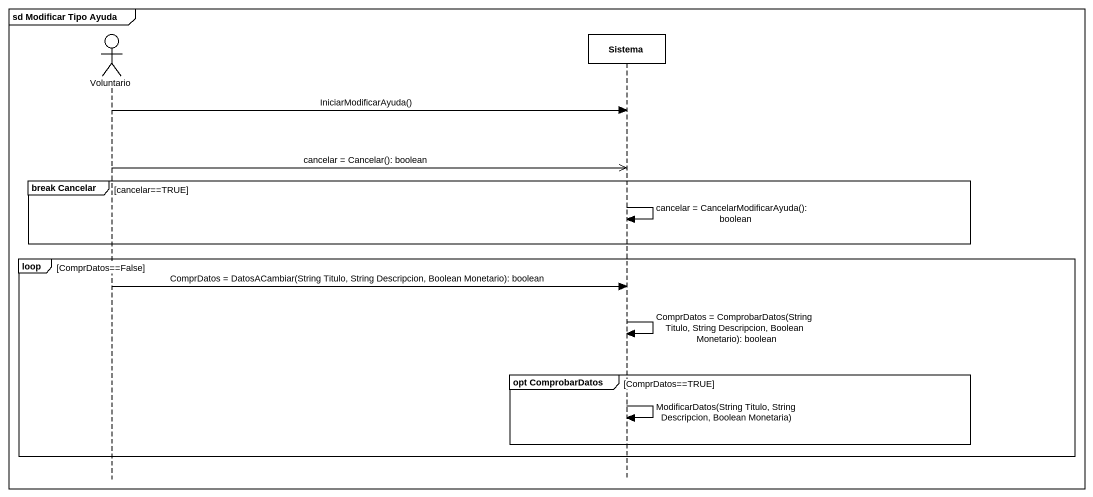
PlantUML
@startuml
mainframe sd Modificar Tipo Ayuda
hide footbox
actor Voluntario
participant Sistema

Voluntario -> Sistema : IniciarModificarAyuda()
Voluntario ->> Sistema : cancelar = Cancelar(): boolean
group break Cancelar [cancelar==TRUE]
  Sistema -> Sistema : cancelar = CancelarModificarAyuda(): boolean
end
loop ComprDatos==False
  Voluntario -> Sistema : ComprDatos = DatosACambiar(String Titulo, String Descripcion, Boolean Monetario): boolean
  Sistema -> Sistema : ComprDatos = ComprobarDatos(String Titulo, String Descripcion, Boolean Monetario): boolean
  group opt ComprobarDatos [ComprDatos==TRUE]
    Sistema -> Sistema : ModificarDatos(String Titulo, String Descripcion, Boolean Monetaria)
  end
end
@enduml
